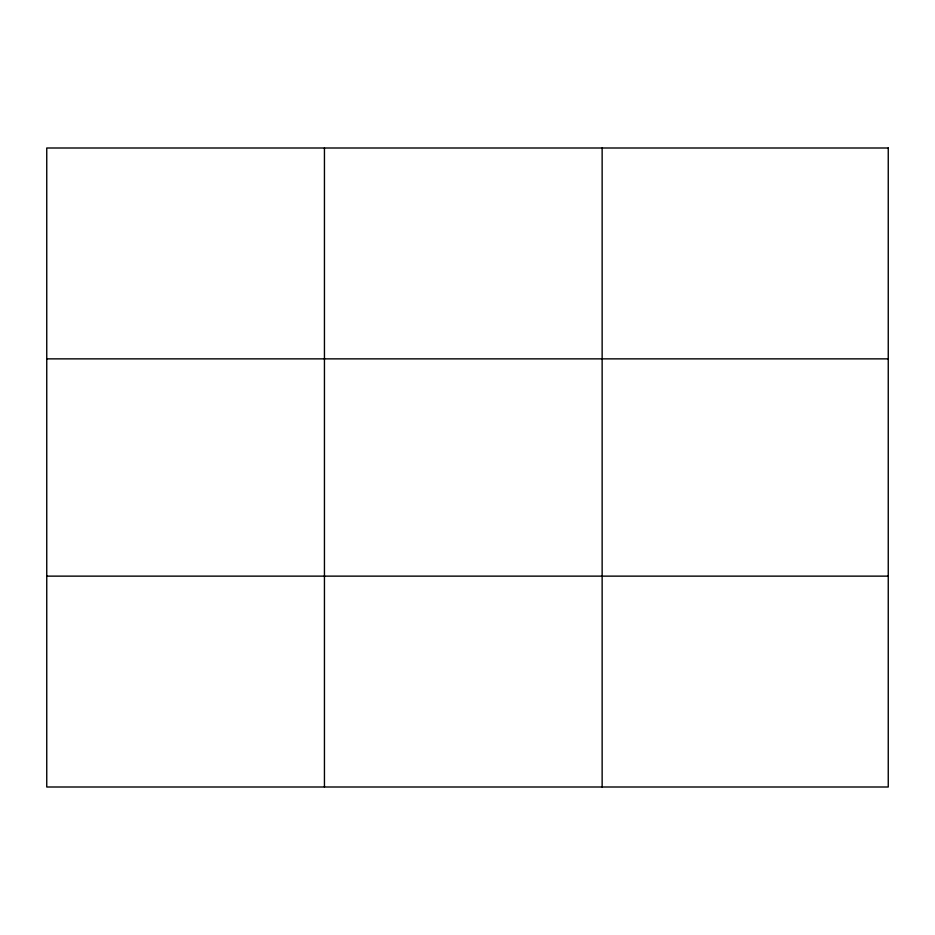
<?xml version="1.0" encoding="UTF-8"?>
<svg xmlns="http://www.w3.org/2000/svg" width="935" height="935" viewBox="0 0 935 935"><rect width="100%" height="100%" fill="white"/><g stroke="black" fill="none" stroke-linecap="round" stroke-linejoin="round"><path stroke-width="1.4" d="M324.445 147.999L324.445 787.001M602.14 147.999L602.14 787.001M46.75 358.865L888.25 358.865M46.75 576.135L888.25 576.135M888.25 147.999L888.25 787.001L46.75 787.001L46.75 147.999L888.25 147.999"/></g></svg>
